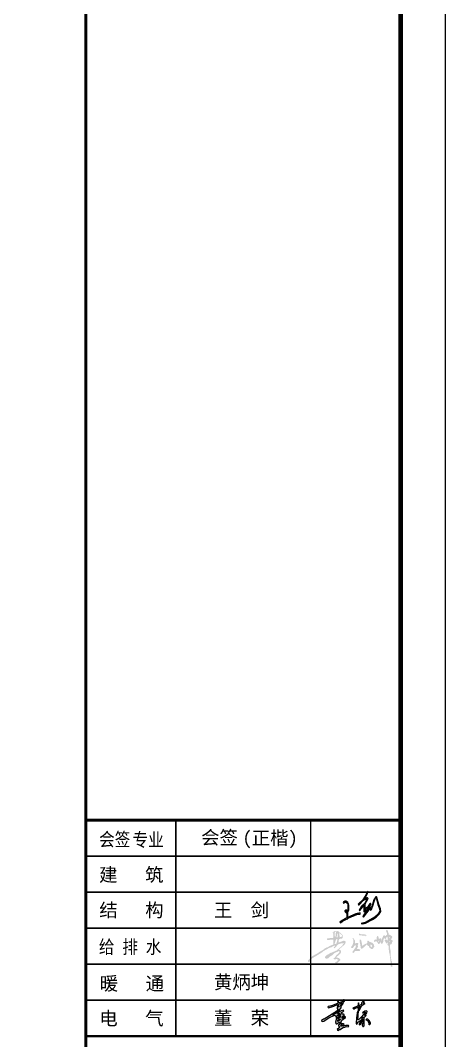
# Model space of a CAD drawing. Extents: x -4747 to 1060961, y -766984 to 396631.
# Drawn here: x 476643 to 481371, y -353890 to -342545 of the extents above; entities that cross this region are included whole.
import ezdxf

# ---------------------------------------------------------------- set-up
doc = ezdxf.new("R2010")
doc.units = 0
doc.header["$LTSCALE"] = 1000
doc.header["$MEASUREMENT"] = 0
doc.layers.get('0').update_dxf_attribs({"linetype": 'CONTINUOUS'})
for name, color, linetype in [('BZ_标准图框', 7, 'CONTINUOUS'), ('PUB_TITLE', 4, 'CONTINUOUS'), ('TK_图框线_', 45, 'CONTINUOUS')]:
    doc.layers.add(name, color=color, linetype=linetype)
doc.styles.add('HT', font='simhei.ttf')

# ---------------------------------------------------------------- blocks, each defined once
blk = doc.blocks.new('DR')
at = {"linetype": 'CONTINUOUS'}
h = blk.add_hatch(color=256, dxfattribs=at)
h.dxf.hatch_style = 1
h.paths.add_polyline_path([(1911115.6, -440635.5), (1911118.6, -440635.5), (1911119.6, -440634.5), (1911120.6, -440636.5), (1911115.6, -440641.5), (1911113.6, -440641.5)], flags=16)
h.paths.add_polyline_path([(1911233.6, -440611.5), (1911234.6, -440610.5), (1911234.6, -440608.5), (1911231.6, -440607.5), (1911225.6, -440611.5), (1911225.6, -440613.5), (1911215.6, -440628.5), (1911214.6, -440633.5), (1911217.6, -440635.5), (1911221.6, -440631.5)], flags=17)
h.paths.add_polyline_path([(1911259.6, -440603.5), (1911257.6, -440602.5), (1911251.6, -440607.5), (1911260.6, -440610.5), (1911270.6, -440626.5), (1911267.6, -440629.5), (1911271.6, -440632.5), (1911274.6, -440632.5), (1911278.6, -440627.5), (1911278.6, -440624.5), (1911270.6, -440610.5), (1911262.6, -440603.5)])
h.paths.add_polyline_path([(1911106.6, -440603.5), (1911108.6, -440603.5), (1911109.6, -440602.5), (1911110.6, -440604.5), (1911096.6, -440615.5), (1911096.6, -440609.5)], flags=16)
h.paths.add_polyline_path([(1911233.6, -440591.5), (1911235.6, -440590.5), (1911235.6, -440593.5), (1911232.6, -440596.5), (1911225.6, -440599.5)], flags=16)
h.paths.add_polyline_path([(1911109.6, -440585.5), (1911111.6, -440585.5), (1911111.6, -440590.5), (1911107.6, -440594.5), (1911097.6, -440600.5), (1911096.6, -440592.5), (1911099.6, -440589.5)], flags=16)
h.paths.add_polyline_path([(1911107.6, -440573.5), (1911109.6, -440573.5), (1911111.6, -440575.5), (1911111.6, -440578.5), (1911096.6, -440585.5), (1911096.6, -440580.5)], flags=16)
h.paths.add_polyline_path([(1911103.6, -440569.5), (1911104.6, -440568.5), (1911099.6, -440573.5), (1911093.6, -440575.5), (1911099.6, -440570.5)], flags=16)
h.paths.add_polyline_path([(1911210.6, -440556.5), (1911208.6, -440555.5), (1911204.6, -440565.5), (1911202.6, -440585.5), (1911200.6, -440591.5), (1911197.6, -440628.5), (1911201.6, -440630.5), (1911205.6, -440625.5), (1911206.6, -440619.5), (1911214.6, -440615.5), (1911235.6, -440600.5), (1911234.6, -440628.5), (1911233.6, -440627.5), (1911231.6, -440629.5), (1911231.6, -440636.5), (1911235.6, -440643.5), (1911239.6, -440644.5), (1911242.6, -440639.5), (1911243.6, -440593.5), (1911254.6, -440583.5), (1911251.6, -440579.5), (1911246.6, -440582.5), (1911243.6, -440581.5), (1911256.6, -440568.5), (1911259.6, -440560.5), (1911255.6, -440557.5), (1911245.6, -440559.5), (1911232.6, -440567.5), (1911235.6, -440568.5), (1911240.6, -440565.5), (1911251.6, -440563.5), (1911215.6, -440602.5), (1911206.6, -440607.5)])
h.paths.add_polyline_path([(1911219.6, -440530.5), (1911220.6, -440530.5), (1911217.6, -440539.5), (1911213.6, -440543.5), (1911213.6, -440534.5)], flags=16)
h.paths.add_polyline_path([(1911237.6, -440514.5), (1911238.6, -440514.5)], flags=16)
h.paths.add_polyline_path([(1911118.6, -440511.5), (1911119.6, -440511.5), (1911119.6, -440514.5), (1911106.6, -440531.5), (1911102.6, -440533.5), (1911100.6, -440536.5), (1911098.6, -440536.5), (1911101.6, -440519.5)], flags=16)
h.paths.add_polyline_path([(1911243.6, -440499.5), (1911241.6, -440498.5), (1911228.6, -440512.5), (1911229.6, -440515.5), (1911223.6, -440523.5), (1911215.6, -440527.5), (1911213.6, -440526.5), (1911213.6, -440516.5), (1911210.6, -440512.5), (1911208.6, -440515.5), (1911207.6, -440530.5), (1911186.6, -440537.5), (1911180.6, -440542.5), (1911182.6, -440545.5), (1911187.6, -440545.5), (1911193.6, -440540.5), (1911197.6, -440540.5), (1911206.6, -440536.5), (1911208.6, -440553.5), (1911210.6, -440555.5), (1911214.6, -440554.5), (1911229.6, -440527.5), (1911246.6, -440516.5), (1911245.6, -440513.5), (1911240.6, -440511.5)])
h.paths.add_polyline_path([(1911131.6, -440496.5), (1911130.6, -440495.5), (1911127.6, -440496.5), (1911123.6, -440504.5), (1911101.6, -440512.5), (1911100.6, -440501.5), (1911097.6, -440497.5), (1911094.6, -440499.5), (1911095.6, -440513.5), (1911093.6, -440516.5), (1911060.6, -440529.5), (1911041.6, -440532.5), (1911040.6, -440536.5), (1911043.6, -440539.5), (1911073.6, -440531.5), (1911093.6, -440522.5), (1911092.6, -440544.5), (1911094.6, -440547.5), (1911100.6, -440548.5), (1911079.6, -440565.5), (1911050.6, -440585.5), (1911020.6, -440603.5), (1911016.6, -440603.5), (1911005.6, -440610.5), (1911004.6, -440612.5), (1911008.6, -440616.5), (1911017.6, -440613.5), (1911046.6, -440596.5), (1911078.6, -440580.5), (1911081.6, -440585.5), (1911089.6, -440585.5), (1911089.6, -440590.5), (1911087.6, -440592.5), (1911086.6, -440597.5), (1911088.6, -440599.5), (1911088.6, -440605.5), (1911085.6, -440608.5), (1911085.6, -440613.5), (1911083.6, -440617.5), (1911084.6, -440627.5), (1911086.6, -440629.5), (1911091.6, -440629.5), (1911101.6, -440621.5), (1911107.6, -440619.5), (1911107.6, -440631.5), (1911099.6, -440636.5), (1911099.6, -440639.5), (1911103.6, -440643.5), (1911103.6, -440650.5), (1911092.6, -440660.5), (1911096.6, -440665.5), (1911105.6, -440660.5), (1911109.6, -440660.5), (1911127.6, -440648.5), (1911135.6, -440647.5), (1911142.6, -440644.5), (1911154.6, -440645.5), (1911157.6, -440642.5), (1911155.6, -440638.5), (1911140.6, -440637.5), (1911122.6, -440642.5), (1911129.6, -440635.5), (1911130.6, -440632.5), (1911126.6, -440628.5), (1911115.6, -440628.5), (1911115.6, -440617.5), (1911118.6, -440609.5), (1911138.6, -440593.5), (1911138.6, -440590.5), (1911134.6, -440588.5), (1911122.6, -440599.5), (1911120.6, -440598.5), (1911120.6, -440593.5), (1911128.6, -440585.5), (1911131.6, -440580.5), (1911131.6, -440577.5), (1911127.6, -440574.5), (1911120.6, -440575.5), (1911116.6, -440566.5), (1911123.6, -440562.5), (1911129.6, -440556.5), (1911128.6, -440552.5), (1911115.6, -440556.5), (1911092.6, -440568.5), (1911066.6, -440579.5), (1911093.6, -440560.5), (1911105.6, -440550.5), (1911114.6, -440540.5), (1911114.6, -440536.5), (1911112.6, -440534.5), (1911125.6, -440515.5), (1911128.6, -440508.5), (1911133.6, -440503.5)])
at = {"linetype": 'CONTINUOUS', "elevation": 12800663}
for points in [[(1911131.6, -440496.5), (1911130.6, -440495.5), (1911127.6, -440496.5), (1911123.6, -440504.5), (1911101.6, -440512.5), (1911100.6, -440501.5), (1911097.6, -440497.5), (1911094.6, -440499.5), (1911095.6, -440513.5), (1911093.6, -440516.5), (1911060.6, -440529.5), (1911041.6, -440532.5), (1911040.6, -440536.5), (1911043.6, -440539.5), (1911073.6, -440531.5), (1911093.6, -440522.5), (1911092.6, -440544.5), (1911094.6, -440547.5), (1911100.6, -440548.5), (1911079.6, -440565.5), (1911050.6, -440585.5), (1911020.6, -440603.5), (1911016.6, -440603.5), (1911005.6, -440610.5), (1911004.6, -440612.5), (1911008.6, -440616.5), (1911017.6, -440613.5), (1911046.6, -440596.5), (1911078.6, -440580.5), (1911081.6, -440585.5), (1911089.6, -440585.5), (1911089.6, -440590.5), (1911087.6, -440592.5), (1911086.6, -440597.5), (1911088.6, -440599.5), (1911088.6, -440605.5), (1911085.6, -440608.5), (1911085.6, -440613.5), (1911083.6, -440617.5), (1911084.6, -440627.5), (1911086.6, -440629.5), (1911091.6, -440629.5), (1911101.6, -440621.5), (1911107.6, -440619.5), (1911107.6, -440631.5), (1911099.6, -440636.5), (1911099.6, -440639.5), (1911103.6, -440643.5), (1911103.6, -440650.5), (1911092.6, -440660.5), (1911096.6, -440665.5), (1911105.6, -440660.5), (1911109.6, -440660.5), (1911127.6, -440648.5), (1911135.6, -440647.5), (1911142.6, -440644.5), (1911154.6, -440645.5), (1911157.6, -440642.5), (1911155.6, -440638.5), (1911140.6, -440637.5), (1911122.6, -440642.5), (1911129.6, -440635.5), (1911130.6, -440632.5), (1911126.6, -440628.5), (1911115.6, -440628.5), (1911115.6, -440617.5), (1911118.6, -440609.5), (1911138.6, -440593.5), (1911138.6, -440590.5), (1911134.6, -440588.5), (1911122.6, -440599.5), (1911120.6, -440598.5), (1911120.6, -440593.5), (1911128.6, -440585.5), (1911131.6, -440580.5), (1911131.6, -440577.5), (1911127.6, -440574.5), (1911120.6, -440575.5), (1911116.6, -440566.5), (1911123.6, -440562.5), (1911129.6, -440556.5), (1911128.6, -440552.5), (1911115.6, -440556.5), (1911092.6, -440568.5), (1911066.6, -440579.5), (1911093.6, -440560.5), (1911105.6, -440550.5), (1911114.6, -440540.5), (1911114.6, -440536.5), (1911112.6, -440534.5), (1911125.6, -440515.5), (1911128.6, -440508.5), (1911133.6, -440503.5), (1911131.6, -440496.5)], [(1911243.6, -440499.5), (1911241.6, -440498.5), (1911228.6, -440512.5), (1911229.6, -440515.5), (1911223.6, -440523.5), (1911215.6, -440527.5), (1911213.6, -440526.5), (1911213.6, -440516.5), (1911210.6, -440512.5), (1911208.6, -440515.5), (1911207.6, -440530.5), (1911186.6, -440537.5), (1911180.6, -440542.5), (1911182.6, -440545.5), (1911187.6, -440545.5), (1911193.6, -440540.5), (1911197.6, -440540.5), (1911206.6, -440536.5), (1911208.6, -440553.5), (1911210.6, -440555.5), (1911214.6, -440554.5), (1911229.6, -440527.5), (1911246.6, -440516.5), (1911245.6, -440513.5), (1911240.6, -440511.5), (1911243.6, -440499.5)], [(1911118.6, -440511.5), (1911119.6, -440511.5), (1911119.6, -440514.5), (1911106.6, -440531.5), (1911102.6, -440533.5), (1911100.6, -440536.5), (1911098.6, -440536.5), (1911101.6, -440519.5), (1911118.6, -440511.5)], [(1911210.6, -440556.5), (1911208.6, -440555.5), (1911204.6, -440565.5), (1911202.6, -440585.5), (1911200.6, -440591.5), (1911197.6, -440628.5), (1911201.6, -440630.5), (1911205.6, -440625.5), (1911206.6, -440619.5), (1911214.6, -440615.5), (1911235.6, -440600.5), (1911234.6, -440628.5), (1911233.6, -440627.5), (1911231.6, -440629.5), (1911231.6, -440636.5), (1911235.6, -440643.5), (1911239.6, -440644.5), (1911242.6, -440639.5), (1911243.6, -440593.5), (1911254.6, -440583.5), (1911251.6, -440579.5), (1911246.6, -440582.5), (1911243.6, -440581.5), (1911256.6, -440568.5), (1911259.6, -440560.5), (1911255.6, -440557.5), (1911245.6, -440559.5), (1911232.6, -440567.5), (1911235.6, -440568.5), (1911240.6, -440565.5), (1911251.6, -440563.5), (1911215.6, -440602.5), (1911206.6, -440607.5), (1911210.6, -440556.5)], [(1911219.6, -440530.5), (1911220.6, -440530.5), (1911217.6, -440539.5), (1911213.6, -440543.5), (1911213.6, -440534.5), (1911219.6, -440530.5)], [(1911237.6, -440514.5), (1911238.6, -440514.5), (1911237.6, -440514.5)], [(1911103.6, -440569.5), (1911104.6, -440568.5), (1911099.6, -440573.5), (1911093.6, -440575.5), (1911099.6, -440570.5), (1911103.6, -440569.5)], [(1911107.6, -440573.5), (1911109.6, -440573.5), (1911111.6, -440575.5), (1911111.6, -440578.5), (1911096.6, -440585.5), (1911096.6, -440580.5), (1911107.6, -440573.5)], [(1911109.6, -440585.5), (1911111.6, -440585.5), (1911111.6, -440590.5), (1911107.6, -440594.5), (1911097.6, -440600.5), (1911096.6, -440592.5), (1911099.6, -440589.5), (1911109.6, -440585.5)], [(1911106.6, -440603.5), (1911108.6, -440603.5), (1911109.6, -440602.5), (1911110.6, -440604.5), (1911096.6, -440615.5), (1911096.6, -440609.5), (1911106.6, -440603.5)], [(1911233.6, -440611.5), (1911234.6, -440610.5), (1911234.6, -440608.5), (1911231.6, -440607.5), (1911225.6, -440611.5), (1911225.6, -440613.5), (1911215.6, -440628.5), (1911214.6, -440633.5), (1911217.6, -440635.5), (1911221.6, -440631.5), (1911233.6, -440611.5)], [(1911233.6, -440591.5), (1911235.6, -440590.5), (1911235.6, -440593.5), (1911232.6, -440596.5), (1911225.6, -440599.5), (1911233.6, -440591.5)], [(1911259.6, -440603.5), (1911257.6, -440602.5), (1911251.6, -440607.5), (1911260.6, -440610.5), (1911270.6, -440626.5), (1911267.6, -440629.5), (1911271.6, -440632.5), (1911274.6, -440632.5), (1911278.6, -440627.5), (1911278.6, -440624.5), (1911270.6, -440610.5), (1911262.6, -440603.5), (1911259.6, -440603.5)], [(1911115.6, -440635.5), (1911118.6, -440635.5), (1911119.6, -440634.5), (1911120.6, -440636.5), (1911115.6, -440641.5), (1911113.6, -440641.5), (1911115.6, -440635.5)]]:
    blk.add_lwpolyline(points, dxfattribs=at)
blk = doc.blocks.new('WJ')
at = {"linetype": 'CONTINUOUS'}
h = blk.add_hatch(color=0, dxfattribs=at)
h.dxf.hatch_style = 1
h.paths.add_polyline_path([(170, 444), (169, 445), (166, 443), (169, 440), (169, 410), (167, 408), (164, 412), (160, 413), (156, 409), (157, 404), (160, 408), (163, 408), (165, 404), (161, 403), (159, 406), (158, 403), (161, 400), (165, 401), (164, 379), (139, 364), (134, 359), (137, 356), (145, 363), (163, 373), (164, 371), (170, 377), (186, 385), (195, 387), (212, 394), (224, 395), (224, 400), (204, 396), (167, 380), (169, 387), (169, 403), (174, 413), (174, 434)])
h.paths.add_polyline_path([(163, 451), (162, 452), (155, 452), (149, 449), (148, 447), (150, 443), (155, 448), (160, 448), (168, 444), (169, 446)])
h.paths.add_polyline_path([(300, 463), (299, 464), (297, 464), (296, 461), (300, 450), (302, 438), (308, 423), (311, 410), (310, 405), (299, 391), (290, 383), (257, 363), (246, 358), (228, 353), (236, 352), (247, 355), (279, 371), (295, 382), (308, 395), (315, 406), (314, 418), (307, 437)])
h.paths.add_polyline_path([(260, 495), (259, 496), (254, 491), (250, 482), (235, 459), (219, 444), (215, 439), (216, 436), (219, 436), (237, 455), (247, 461), (254, 463), (251, 455), (244, 444), (230, 430), (220, 413), (221, 411), (223, 411), (242, 435), (240, 425), (240, 406), (243, 404), (246, 407), (249, 419), (253, 419), (262, 428), (236, 385), (239, 382), (268, 420), (270, 421), (269, 414), (271, 412), (274, 415), (282, 436), (284, 447), (292, 467), (294, 469), (298, 464), (299, 467), (296, 472), (294, 472), (290, 468), (285, 458), (274, 423), (273, 426), (268, 425), (256, 411), (264, 423), (272, 440), (270, 442), (266, 439), (256, 426), (246, 421), (244, 411), (246, 441), (257, 458), (259, 464), (256, 467), (252, 467), (241, 462), (253, 480)])
at = {"color": 0, "linetype": 'CONTINUOUS', "elevation": 16083978}
for points in [[(260, 495), (259, 496), (254, 491), (250, 482), (235, 459), (219, 444), (215, 439), (216, 436), (219, 436), (237, 455), (247, 461), (254, 463), (251, 455), (244, 444), (230, 430), (220, 413), (221, 411), (223, 411), (242, 435), (240, 425), (240, 406), (243, 404), (246, 407), (249, 419), (253, 419), (262, 428), (236, 385), (239, 382), (268, 420), (270, 421), (269, 414), (271, 412), (274, 415), (282, 436), (284, 447), (292, 467), (294, 469), (298, 464), (299, 467), (296, 472), (294, 472), (290, 468), (285, 458), (274, 423), (273, 426), (268, 425), (256, 411), (264, 423), (272, 440), (270, 442), (266, 439), (256, 426), (246, 421), (244, 411), (246, 441), (257, 458), (259, 464), (256, 467), (252, 467), (241, 462), (253, 480), (260, 495)], [(300, 463), (299, 464), (297, 464), (296, 461), (300, 450), (302, 438), (308, 423), (311, 410), (310, 405), (299, 391), (290, 383), (257, 363), (246, 358), (228, 353), (236, 352), (247, 355), (279, 371), (295, 382), (308, 395), (315, 406), (314, 418), (307, 437), (300, 463)], [(170, 444), (169, 445), (166, 443), (169, 440), (169, 410), (167, 408), (164, 412), (160, 413), (156, 409), (157, 404), (160, 408), (163, 408), (165, 404), (161, 403), (159, 406), (158, 403), (161, 400), (165, 401), (164, 379), (139, 364), (134, 359), (137, 356), (145, 363), (163, 373), (164, 371), (170, 377), (186, 385), (195, 387), (212, 394), (224, 395), (224, 400), (204, 396), (167, 380), (169, 387), (169, 403), (174, 413), (174, 434), (170, 444)], [(163, 451), (162, 452), (155, 452), (149, 449), (148, 447), (150, 443), (155, 448), (160, 448), (168, 444), (169, 446), (163, 451)]]:
    blk.add_lwpolyline(points, dxfattribs=at)
blk = doc.blocks.new('A$C56AF2822')
at = {"linetype": 'CONTINUOUS', "xscale": 5, "yscale": 5, "zscale": 5}
blk.add_blockref('WJ', (-107, -2513), dxfattribs=at)
blk = doc.blocks.new('A$C7A596D73')
at = {"linetype": 'CONTINUOUS'}
h = blk.add_hatch(color=256, dxfattribs=at)
h.paths.add_polyline_path([(-528, 449), (-608, 419), (-653, 389), (-668, 389), (-718, 364), (-743, 339), (-848, 279), (-853, 269), (-998, 189), (-1088, 99), (-1093, 94), (-1088, 69), (-1073, 64), (-1043, 74), (-1038, 84), (-1048, 94), (-998, 144), (-788, 269), (-748, 304), (-603, 384), (-573, 389), (-508, 424), (-483, 429), (-493, 409), (-518, 389), (-508, 374), (-493, 369), (-423, 454), (-363, 474), (-293, 484), (-333, 419), (-453, 319), (-568, 269), (-583, 269), (-643, 229), (-663, 229), (-708, 184), (-708, 154), (-683, 134), (-633, 149), (-593, 189), (-548, 214), (-498, 264), (-403, 304), (-388, 289), (-398, 264), (-453, 219), (-493, 159), (-523, 144), (-518, 129), (-503, 119), (-453, 129), (-413, 109), (-453, 69), (-478, 59), (-478, 44), (-468, 34), (-438, 39), (-373, 104), (-373, 124), (-403, 149), (-418, 149), (-428, 159), (-458, 159), (-453, 174), (-368, 254), (-353, 279), (-358, 314), (-373, 329), (-403, 339), (-288, 439), (-263, 469), (-248, 509), (-263, 529), (-278, 529), (-288, 539), (-408, 494), (-408, 544), (-398, 569), (-368, 584), (-338, 584), (-318, 599), (-313, 644), (-333, 674), (-338, 669), (-328, 629), (-383, 614), (-398, 704), (-383, 704), (-348, 669), (-333, 674), (-368, 709), (-408, 729), (-408, 739), (-423, 754), (-453, 744), (-503, 749), (-518, 739), (-518, 724), (-533, 724), (-543, 714), (-523, 699), (-523, 614), (-533, 599), (-653, 589), (-668, 579), (-668, 564), (-653, 554), (-528, 559)])
h.paths.add_polyline_path([(-463, 569), (-438, 574), (-433, 564), (-453, 484), (-463, 469), (-493, 464), (-503, 464), (-488, 479), (-483, 519)], flags=16)
h.paths.add_polyline_path([(-488, 609), (-498, 669), (-498, 714), (-488, 729), (-463, 729), (-478, 684), (-473, 659)], flags=16)
h.paths.add_polyline_path([(-453, 609), (-448, 644), (-443, 684), (-433, 699), (-428, 614)], flags=16)
h.paths.add_polyline_path([(-23, 434), (-23, 414), (-38, 379), (-103, 284), (-88, 264), (-73, 269), (-43, 304), (57, 304), (72, 334), (47, 354), (-3, 349), (22, 399), (17, 429), (32, 474), (7, 489), (-23, 484), (-43, 469), (-43, 534), (-83, 599), (-103, 584), (-78, 559), (-78, 504), (-98, 444), (-113, 414), (-128, 404), (-133, 399), (-133, 384), (-103, 369), (-88, 379), (-58, 424)])
h.paths.add_polyline_path([(87, 369), (97, 359), (117, 359), (232, 464), (222, 444), (247, 419), (267, 419), (272, 389), (322, 349), (347, 354), (387, 404), (377, 429), (382, 444), (342, 489), (302, 504), (272, 504), (272, 524), (242, 539), (227, 524), (227, 489), (212, 474), (147, 444), (122, 414), (92, 554), (82, 564), (62, 559), (57, 554), (57, 509), (67, 489)])
h.paths.add_polyline_path([(292, 419), (302, 439), (297, 449), (312, 449), (342, 424), (347, 409), (337, 409), (322, 389)], flags=16)
h.paths.add_polyline_path([(187, 649), (197, 634), (207, 644), (207, 659), (197, 669), (147, 679), (92, 679), (57, 694), (47, 689), (42, 684), (42, 669), (62, 654)])
h.paths.add_polyline_path([(507, 579), (482, 579), (477, 629), (467, 639), (452, 639), (437, 609), (437, 559), (402, 564), (382, 539), (377, 534), (387, 504), (407, 519), (437, 524), (477, 464), (492, 464), (507, 479), (522, 519), (532, 479), (557, 464), (582, 504), (592, 574), (602, 594), (642, 574), (657, 609), (677, 629), (687, 549), (672, 544), (652, 569), (612, 549), (647, 484), (667, 469), (687, 489), (682, 509), (692, 509), (692, 469), (672, 459), (687, 429), (702, 424), (712, 284), (727, 239), (747, 64), (747, -31), (767, -51), (792, -31), (777, 29), (777, 74), (767, 89), (752, 179), (752, 289), (737, 364), (737, 449), (762, 459), (782, 484), (777, 499), (792, 514), (792, 544), (757, 559), (787, 619), (777, 639), (737, 664), (702, 674), (702, 704), (687, 739), (692, 749), (667, 779), (652, 774), (647, 749), (667, 704), (667, 669), (632, 639), (612, 659), (587, 649), (557, 579), (552, 524), (542, 584), (512, 594)])
h.paths.add_polyline_path([(497, 539), (487, 509), (477, 519), (477, 529)], flags=16)
h.paths.add_polyline_path([(717, 599), (717, 624), (737, 609), (727, 584)], flags=16)
h.paths.add_polyline_path([(722, 529), (737, 524), (727, 504), (722, 514)], flags=16)

msp = doc.modelspace()

# ---------------------------------------------------------------- linework, layer by layer
at = {"layer": 'BZ_标准图框'}
for points, const_width in [([(477370.8, -374364.3), (477370.8, -333314.3)], 35), ([(477370.8, -351439.3), (480870.8, -351439.3)], 35), ([(478370.8, -351439.3), (478370.8, -353839.3)], 17.5), ([(479870.8, -351439.3), (479870.8, -353839.3)], 17.5), ([(480870.8, -351839.3), (477370.8, -351839.3)], 17.5), ([(480870.8, -352239.3), (477370.8, -352239.3)], 17.5), ([(480870.8, -352639.3), (477370.8, -352639.3)], 17.5), ([(480870.8, -353039.3), (477370.8, -353039.3)], 17.5), ([(480870.8, -353439.3), (477370.8, -353439.3)], 17.5), ([(480870.8, -353839.3), (477370.8, -353839.3)], 25)]:
    msp.add_lwpolyline(points, dxfattribs=dict(at, const_width=const_width))
at = {"layer": 'PUB_TITLE'}
msp.add_lwpolyline([(421920.8, -374864.3), (481370.8, -374864.3), (481370.8, -332814.3), (421920.8, -332814.3)], close=True, dxfattribs=at)
at = {"layer": 'PUB_TITLE', "const_width": 50}
msp.add_lwpolyline([(423170.8, -374364.3), (480870.8, -374364.3), (480870.8, -333314.3), (423170.8, -333314.3)], close=True, dxfattribs=at)

# ---------------------------------------------------------------- block references
for name, p, xscale, yscale, zscale in [('A$C56AF2822', (479914.8, -352214, -40209945), 0.5, 0.5, 0.5), ('A$C7A596D73', (480385.3, -353047), 0.5, 0.5, 0.5), ('DR', (-3342020.1, 527555.1, -25601326), 2, 2, 2)]:
    msp.add_blockref(name, p, dxfattribs=dict(xscale=xscale, yscale=yscale, zscale=zscale))

# ---------------------------------------------------------------- texts
at = {"layer": 'BZ_标准图框', "style": 'HT', "width": 0.85}
for s, p in [('会签', (477517.7, -351726.7)), ('专业', (477889.1, -351731)), ('给 排 水', (477515.5, -352922.1))]:
    msp.add_text(s, height=150, dxfattribs=at).set_placement(p)
at = {"layer": 'BZ_标准图框', "style": 'HT'}
for s, p in [('会签', (478652.1, -351706.3)), ('(正楷)', (479112.5, -351711)), ('建   筑', (477517.8, -352120.6)), ('结   构', (477520.1, -352513.2)), ('暖   通', (477524.6, -353330)), ('电   气', (477519.7, -353717.3))]:
    msp.add_text(s, height=150, dxfattribs=at).set_placement(p)
at = {"layer": 'TK_图框线_', "style": 'HT'}
for s, p in [('王  剑', (478794.6, -352514)), ('黄炳坤', (478794.6, -353314)), ('董  荣', (478794.6, -353714))]:
    msp.add_text(s, height=150, dxfattribs=at).set_placement(p)

doc.saveas('drawing.dxf')
